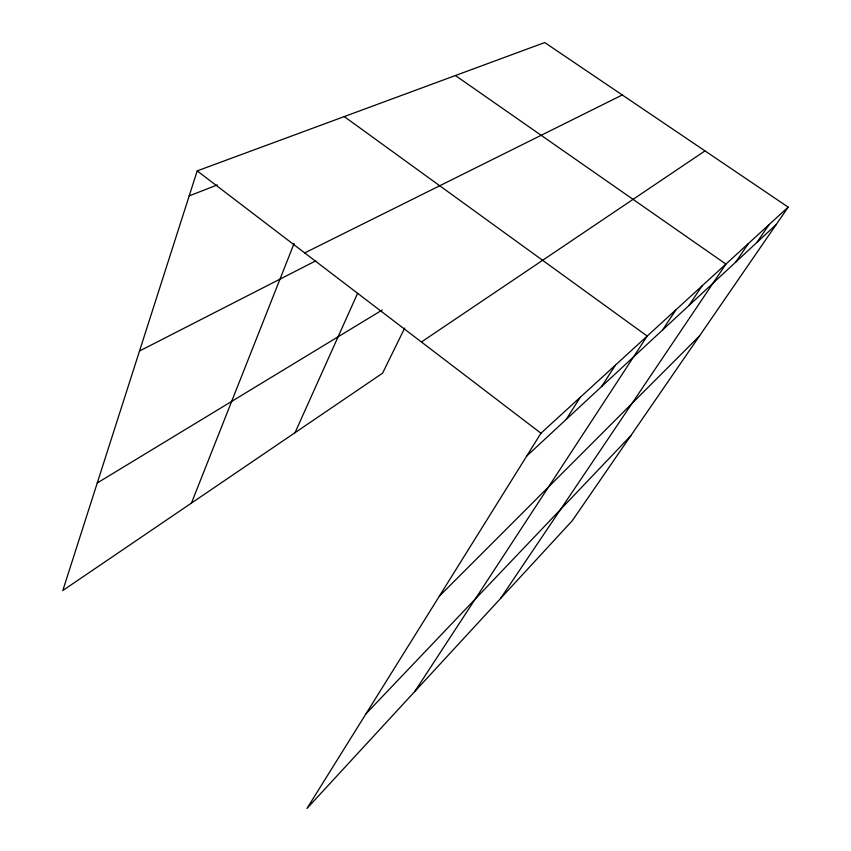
<?xml version="1.0" encoding="UTF-8"?>
<svg xmlns="http://www.w3.org/2000/svg" width="851" height="851" viewBox="0 0 851 851"><rect width="100%" height="100%" fill="white"/><g stroke="black" fill="none" stroke-linecap="round" stroke-linejoin="round"><path stroke-width="1.28" d="M788.186 207.133L540.959 433.223L306.966 808.45L572.319 520.652L788.186 207.133L544.725 42.55L197.209 170.881L62.814 590.52L382.567 373.195L404.704 328.06M191.454 503.09L294.095 243.46M295.031 432.691L357.601 293.35M566.213 419.394L580.265 397.268M601.636 386.524L615.475 365.079M414.745 691.555L647.185 336.071L344.251 116.576M662.557 329.986L675.907 309.817M688.948 305.498L702.032 285.925M500.516 598.53L725.903 264.087L455.413 75.526M735.902 261.938L748.433 243.492M756.869 242.482L769.123 224.568M366.015 713.755L630.825 435.68M439.339 596.179L699.522 335.9M526.737 456.03L776.208 224.536M421.415 341.985L704.99 150.893M97.248 482.985L382.195 310.03M139.511 351.016L315.795 260.821M304.701 252.917L622.262 94.972M189.188 195.9L217.239 184.965M197.209 170.881L540.959 433.223"/></g></svg>
